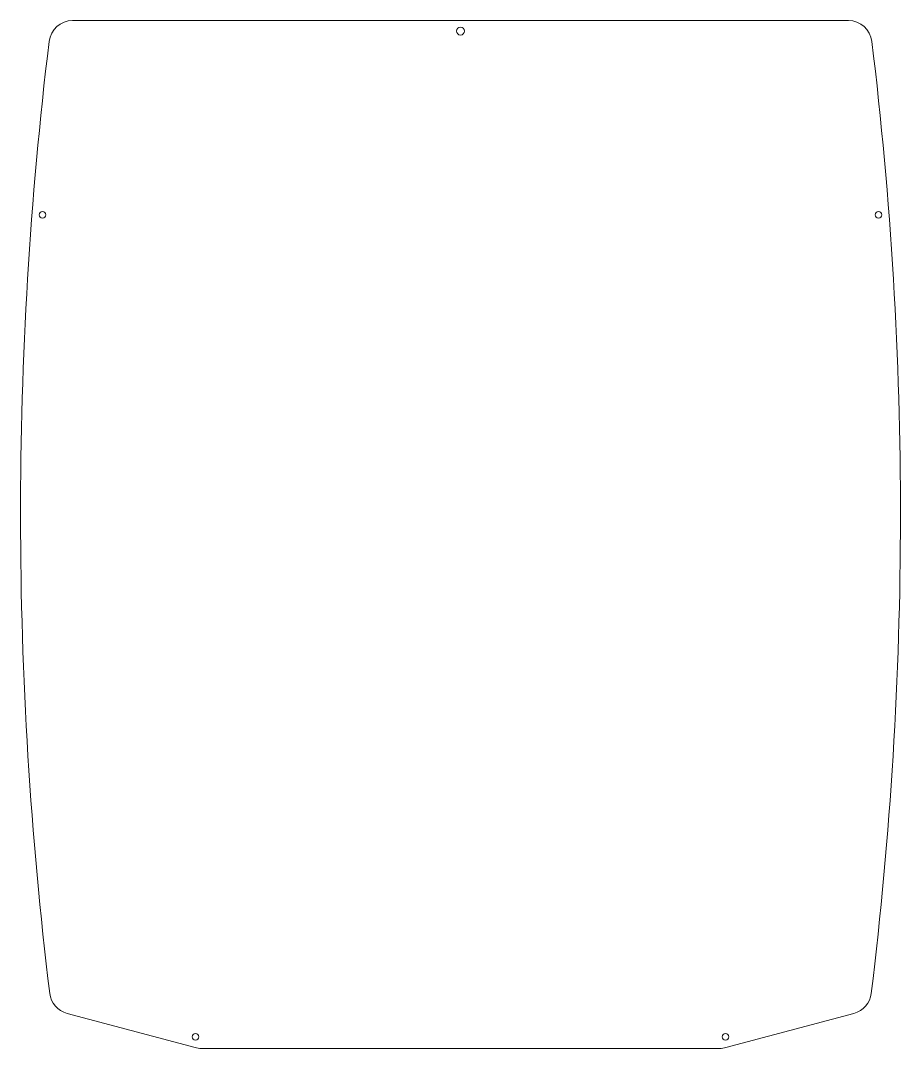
# Model space of a CAD drawing. Header units: millimetres. Extents: x -167 to 167, y 183 to 574.
import ezdxf

# ---------------------------------------------------------------- set-up
doc = ezdxf.new("R2010")
doc.units = ezdxf.units.MM

msp = doc.modelspace()

# ---------------------------------------------------------------- linework, layer by layer
at = {"color": 7, "linetype": 'Continuous', "lineweight": 15}
for p, q in [((147.65, 574.3), (-147.65, 574.3)), ((-149.72, 196.36), (-101.01, 183.31)), ((101.01, 183.31), (149.72, 196.36)), ((-98.68, 183), (98.68, 183))]:
    msp.add_line(p, q, dxfattribs=at)
for centre, radius in [((0, 570.3), 1.5), ((-159.11, 500.3), 1.25), ((159.11, 500.3), 1.25), ((-100.86, 187.41), 1.25), ((100.86, 187.41), 1.25)]:
    msp.add_circle(centre, radius, dxfattribs=at)
for centre, radius, start, end in [((-147.65, 565.3), 9, 90, 173.097), ((147.65, 565.3), 9, 6.903, 90), ((1331.55, 386.22), 1499, 173.09696, 186.98373), ((-1331.55, 386.22), 1499, 353.01627, 6.90304), ((-147.4, 205.05), 9, 186.9837, 255), ((147.4, 205.05), 9, 285, 353.0163), ((-98.68, 192), 9, 255, 270), ((98.68, 192), 9, 270, 285)]:
    msp.add_arc(centre, radius, start, end, dxfattribs=at)

doc.saveas('drawing.dxf')
